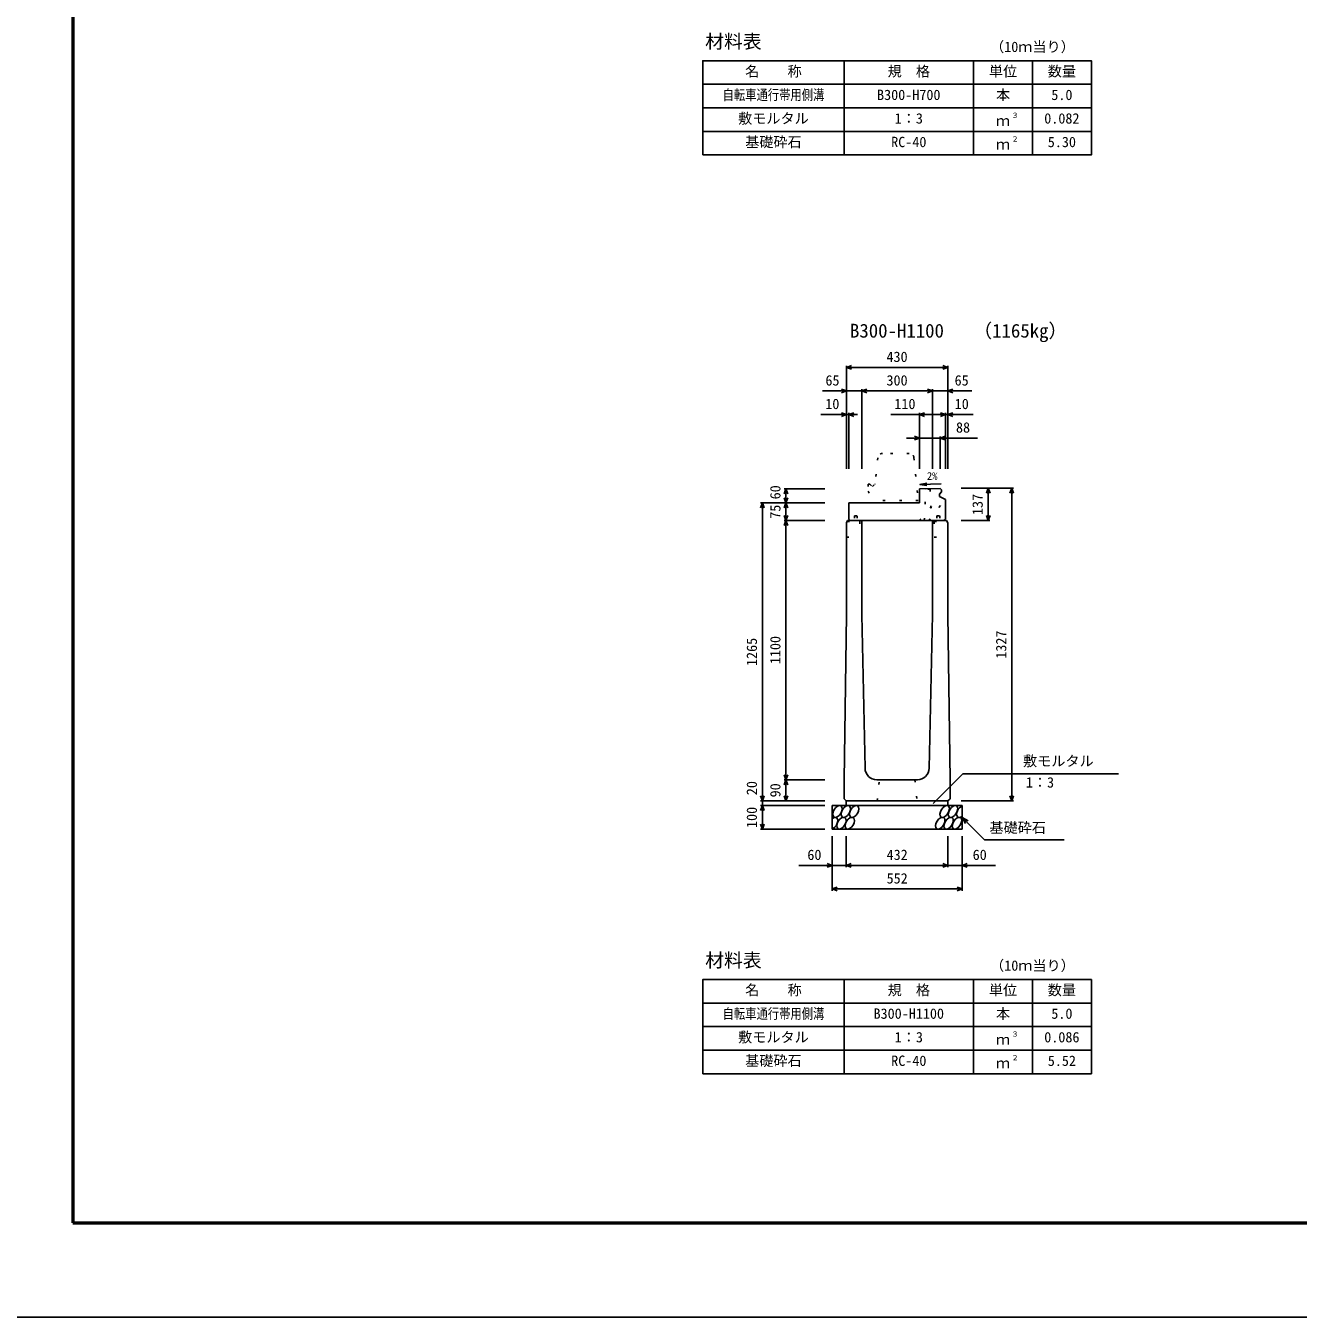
# Model space of a CAD drawing. Units: millimetres, scale not verified. Extents: x -12600 to 12600, y -5940 to 5940.
# Drawn here: x -4000 to 1403, y -5940 to -458 of the extents above; entities that cross this region are included whole.
import ezdxf
from ezdxf.enums import TextEntityAlignment as Align

# ---------------------------------------------------------------- set-up
doc = ezdxf.new("R2010")
doc.units = ezdxf.units.MM
doc.header["$LTSCALE"] = 40
doc.linetypes.add('DOTTED', pattern=[1.75, 0.25, -1.5])
for name, color, linetype, lineweight in [('0-0_DIM', 7, 'Continuous', 25), ('0-1_Defpoints', 5, 'Continuous', 25), ('0-2_HATCH', 6, 'Continuous', 25), ('0-3_HYO', 3, 'Continuous', 25), ('0-4_HYO2', 4, 'Continuous', 25), ('0-5_OUTLINE', 3, 'Continuous', 25), ('0-6_OUTLINE2', 4, 'DOTTED', 25), ('0-7_TXT', 7, 'Continuous', 25), ('0-8_WAKU', 3, 'Continuous', 25)]:
    doc.layers.add(name, color=color, linetype=linetype, lineweight=lineweight)
doc.styles.add('ＭＳ ゴシック', font='')
doc.styles.get('ＭＳ ゴシック').set_extended_font_data('MS Gothic')

msp = doc.modelspace()

# ---------------------------------------------------------------- linework, layer by layer
at = {"layer": '0-0_DIM'}
for p, q in [((-515, -2338.54), (-515, -1901.04)), ((-85, -1908.54), (-515, -1908.54)), ((-85, -2338.54), (-85, -1901.04)), ((-515, -2008.54), (-616.98, -2008.54)), ((-450, -2008.54), (-515, -2008.54)), ((-450, -2001.04), (-450, -2338.54)), ((-450, -2008.54), (-150, -2008.54)), ((-150, -2001.04), (-150, -2338.54)), ((-85, -2008.54), (-150, -2008.54)), ((-85, -2008.54), (16.98, -2008.54)), ((-623.38, -2108.54), (-515, -2108.54)), ((-505, -2108.54), (-515, -2108.54)), ((-505, -2101.04), (-505, -2338.54)), ((-468.7, -2108.54), (-505, -2108.54)), ((-205, -2108.54), (-326.93, -2108.54)), ((-205, -2101.04), (-205, -2338.54)), ((-205, -2108.54), (-95, -2108.54)), ((-95, -2101.04), (-95, -2338.54)), ((-95, -2108.54), (-85, -2108.54)), ((23.38, -2108.54), (-85, -2108.54)), ((-205, -2208.54), (-260, -2208.54)), ((-205, -2208.54), (-117, -2208.54)), ((-117, -2201.04), (-117, -2338.54)), ((41.78, -2208.54), (-117, -2208.54)), ((-779.5, -2423.54), (-607, -2423.54)), ((-772, -2423.54), (-772, -2483.54)), ((194.5, -2421.54), (-28, -2421.54)), ((87, -2421.54), (87, -2558.54)), ((187, -2421.54), (187, -3748.54)), ((-879.5, -2483.54), (-607, -2483.54)), ((-872, -2483.54), (-872, -3748.54)), ((-772, -2558.54), (-772, -2483.54)), ((-779.5, -2558.54), (-607, -2558.54)), ((-772, -2558.54), (-772, -3657.72)), ((94.5, -2558.54), (-28, -2558.54)), ((-779.5, -3658.54), (-607, -3658.54)), ((-772, -3658.54), (-772, -3748.54)), ((-146.89, -3759.35), (-20.66, -3633.11)), ((-20.66, -3633.11), (640.81, -3633.11)), ((-879.5, -3748.54), (-607, -3748.54)), ((-879.5, -3768.54), (-607, -3768.54)), ((-872, -3748.54), (-872, -3768.54)), ((-872, -3768.54), (-872, -3868.54)), ((194.5, -3748.54), (-28, -3748.54)), ((-24, -3818.54), (71.76, -3914.29)), ((-24, -3818.54), (1.98, -3833.54)), ((-24, -3818.54), (-9, -3844.52)), ((-879.5, -3868.54), (-607, -3868.54)), ((-576, -4129.9), (-576, -3898.54)), ((-516, -4029.9), (-516, -3898.54)), ((-84, -4029.9), (-84, -3898.54)), ((-24, -4129.9), (-24, -3898.54)), ((71.76, -3914.29), (409.31, -3914.29)), ((-576, -4022.4), (-717.79, -4022.4)), ((-576, -4022.4), (-516, -4022.4)), ((-516, -4022.4), (-84, -4022.4)), ((-24, -4022.4), (-84, -4022.4)), ((-24, -4022.4), (117.79, -4022.4)), ((-576, -4122.4), (-24, -4122.4))]:
    msp.add_line(p, q, dxfattribs=at)
for points in [[(-493.86, -1916.23), (-515, -1908.54), (-493.86, -1900.84)], [(-106.14, -1900.84), (-85, -1908.54), (-106.14, -1916.23)], [(-536.14, -2000.84), (-515, -2008.54), (-536.14, -2016.23)], [(-428.86, -2016.23), (-450, -2008.54), (-428.86, -2000.84)], [(-171.14, -2000.84), (-150, -2008.54), (-171.14, -2016.23)], [(-63.86, -2000.84), (-85, -2008.54), (-63.86, -2016.23)], [(-536.14, -2100.84), (-515, -2108.54), (-536.14, -2116.23)], [(-483.86, -2116.23), (-505, -2108.54), (-483.86, -2100.84)], [(-183.86, -2116.23), (-205, -2108.54), (-183.86, -2100.84)], [(-116.14, -2116.23), (-95, -2108.54), (-116.14, -2100.84)], [(-63.86, -2100.84), (-85, -2108.54), (-63.86, -2116.23)], [(-226.14, -2200.84), (-205, -2208.54), (-226.14, -2216.23)], [(-95.86, -2200.84), (-117, -2208.54), (-95.86, -2216.23)], [(-779.7, -2444.68), (-772, -2423.54), (-764.3, -2444.68)], [(-764.3, -2462.39), (-772, -2483.54), (-779.7, -2462.39)], [(79.3, -2442.68), (87, -2421.54), (94.7, -2442.68)], [(179.3, -2442.68), (187, -2421.54), (194.7, -2442.68)], [(-864.3, -2504.68), (-872, -2483.54), (-879.7, -2504.68)], [(-779.7, -2504.68), (-772, -2483.54), (-764.3, -2504.68)], [(-779.7, -2537.39), (-772, -2558.54), (-764.3, -2537.39)], [(-779.7, -2579.68), (-772, -2558.54), (-764.3, -2579.68)], [(79.3, -2537.39), (87, -2558.54), (94.7, -2537.39)], [(-764.3, -3637.39), (-772, -3658.54), (-779.7, -3637.39)], [(-779.7, -3679.68), (-772, -3658.54), (-764.3, -3679.68)], [(-864.3, -3727.39), (-872, -3748.54), (-879.7, -3727.39)], [(-764.3, -3727.39), (-772, -3748.54), (-779.7, -3727.39)], [(179.3, -3727.39), (187, -3748.54), (194.7, -3727.39)], [(-864.3, -3789.68), (-872, -3768.54), (-879.7, -3789.68)], [(-864.3, -3847.39), (-872, -3868.54), (-879.7, -3847.39)], [(-597.14, -4014.71), (-576, -4022.4), (-597.14, -4030.1)], [(-494.86, -4030.1), (-516, -4022.4), (-494.86, -4014.71)], [(-105.14, -4014.71), (-84, -4022.4), (-105.14, -4030.1)], [(-2.86, -4014.71), (-24, -4022.4), (-2.86, -4030.1)], [(-554.86, -4130.1), (-576, -4122.4), (-554.86, -4114.71)], [(-45.14, -4114.71), (-24, -4122.4), (-45.14, -4130.1)]]:
    msp.add_lwpolyline(points, dxfattribs=at)
at = {"layer": '0-1_Defpoints'}
msp.add_lwpolyline([(-4200, -5940), (12600, -5940), (12600, 5940), (-4200, 5940)], close=True, dxfattribs=at)
at = {"layer": '0-2_HATCH'}
for centre in [(-553.11, -3793.54), (-517.63, -3793.54), (-482.16, -3793.54), (-97.95, -3793.54), (-62.48, -3793.54), (-536.23, -3843.54), (-500.75, -3843.54), (-116.55, -3843.54), (-81.07, -3843.54), (-45.59, -3843.54)]:
    msp.add_ellipse(centre, major_axis=(14.54, 23.54), ratio=0.5792, dxfattribs=at)
for centre, start_param, end_param in [((-27, -3793.54), 0.6666252, 4.1103269), ((-571.7, -3843.54), 3.7419964, 7.318141)]:
    msp.add_ellipse(centre, major_axis=(14.54, 23.54), ratio=0.5792, start_param=start_param, end_param=end_param, dxfattribs=at)
at = {"layer": '0-3_HYO'}
for p, q in [((-525, -606.64), (-525, -1006.64)), ((25, -606.64), (25, -1006.64)), ((275, -606.64), (275, -1006.64)), ((-1125, -706.64), (525, -706.64)), ((-525, -4506.64), (-525, -4906.64)), ((25, -4506.64), (25, -4906.64)), ((275, -4506.64), (275, -4906.64)), ((-1125, -4606.64), (525, -4606.64))]:
    msp.add_line(p, q, dxfattribs=at)
for points in [[(-1125, -1006.64), (525, -1006.64), (525, -606.64), (-1125, -606.64)], [(-1125, -4906.64), (525, -4906.64), (525, -4506.64), (-1125, -4506.64)]]:
    msp.add_lwpolyline(points, close=True, dxfattribs=at)
at = {"layer": '0-4_HYO2'}
for p, q in [((-1125, -806.64), (525, -806.64)), ((-1125, -906.64), (525, -906.64)), ((-1125, -4706.64), (525, -4706.64)), ((-1125, -4806.64), (525, -4806.64))]:
    msp.add_line(p, q, dxfattribs=at)
at = {"layer": '0-5_OUTLINE', "linetype": 'DOTTED'}
for p, q in [((-381.81, -2291.59), (-393, -2403.54)), ((-248.1, -2273.54), (-361.9, -2273.54)), ((-228.2, -2291.55), (-210, -2473.54)), ((-423, -2403.54), (-423, -2433.54)), ((-423, -2403.54), (-415, -2403.54)), ((-423, -2433.54), (-400, -2473.54)), ((-210, -2473.54), (-400, -2473.54))]:
    msp.add_line(p, q, dxfattribs=at)
at = {"layer": '0-5_OUTLINE'}
for p, q in [((-116.86, -2421.86), (-205, -2423.54)), ((-205, -2483.54), (-205, -2423.54)), ((-120, -2446.54), (-111, -2436.54)), ((-120, -2446.54), (-120, -2456.54)), ((-120, -2456.54), (-95, -2469.54)), ((-116.86, -2421.86), (-111, -2427.6)), ((-111, -2427.6), (-111, -2436.54)), ((-505, -2552.54), (-505, -2483.54)), ((-205, -2483.54), (-505, -2483.54)), ((-95, -2552.54), (-95, -2469.54)), ((-515, -2568.54), (-510, -2558.54)), ((-515, -2568.54), (-515, -2958.54)), ((-90, -2558.54), (-510, -2558.54)), ((-505, -2552.54), (-499, -2558.54)), ((-450, -2558.54), (-450, -2958.54)), ((-150, -2558.54), (-150, -2958.54)), ((-101, -2558.54), (-95, -2552.54)), ((-85, -2568.54), (-90, -2558.54)), ((-85, -2568.54), (-85, -2958.54)), ((-515, -2958.54), (-525, -3658.54)), ((-450, -2958.54), (-436.05, -3609.61)), ((-163.95, -3609.61), (-150, -2958.54)), ((-85, -2958.54), (-75, -3658.54)), ((-525, -3739.54), (-525, -3658.54)), ((-386.06, -3658.54), (-213.94, -3658.54)), ((-75, -3739.54), (-75, -3658.54)), ((-576, -3768.54), (-24, -3768.54)), ((-576, -3868.54), (-576, -3768.54)), ((-525, -3739.54), (-516, -3748.54)), ((-84, -3748.54), (-516, -3748.54)), ((-516, -3748.54), (-516, -3768.54)), ((-84, -3748.54), (-75, -3739.54)), ((-84, -3748.54), (-84, -3768.54)), ((-24, -3868.54), (-24, -3768.54)), ((-576, -3868.54), (-24, -3868.54))]:
    msp.add_line(p, q, dxfattribs=at)
at = {"layer": '0-5_OUTLINE', "linetype": 'DOTTED'}
msp.add_lwpolyline([(-415, -2403.54), (-405, -2413.54), (-395, -2403.54), (-393, -2403.54)], dxfattribs=at)
for centre, start, end in [((-361.9, -2293.54), 90, 174.40835), ((-248.1, -2293.54), 4.08463, 90)]:
    msp.add_arc(centre, 20, start, end, dxfattribs=at)
at = {"layer": '0-5_OUTLINE'}
for centre, start, end in [((-386.06, -3608.54), 181.22758, 270), ((-213.94, -3608.54), 270, 358.77242)]:
    msp.add_arc(centre, 50, start, end, dxfattribs=at)
at = {"layer": '0-6_OUTLINE2'}
for p, q in [((-206.39, -2558.54), (-117.22, -2457.98)), ((-184.4, -2558.54), (-177.89, -2425.63)), ((-177.89, -2425.63), (-180.68, -2423.07)), ((-159.72, -2425.41), (-177.89, -2425.63)), ((-159.72, -2425.44), (-157.12, -2422.62)), ((-159.72, -2425.44), (-153.2, -2558.54)), ((-164.85, -2558.54), (-96.21, -2468.91)), ((-512.25, -2563.04), (-458, -2563.04)), ((-481.5, -2538.04), (-469.5, -2538.04)), ((-481.5, -2538.04), (-481.5, -2563.04)), ((-469.5, -2538.04), (-469.5, -2563.04)), ((-458, -2563.04), (-458, -2628.54)), ((-142, -2563.04), (-142, -2628.54)), ((-142, -2563.04), (-87.75, -2563.04)), ((-130.5, -2538.04), (-118.5, -2538.04)), ((-130.5, -2538.04), (-130.5, -2563.04)), ((-118.5, -2538.04), (-118.5, -2563.04)), ((-515, -2628.54), (-458, -2628.54)), ((-142, -2628.54), (-85, -2628.54)), ((-384.91, -3748.54), (-374.91, -3658.54)), ((-224.91, -3658.54), (-214.91, -3748.54))]:
    msp.add_line(p, q, dxfattribs=at)
at = {"layer": '0-7_TXT'}
msp.add_line((-202.94, -2405.03), (-173.3, -2409.67), dxfattribs=at)
msp.add_lwpolyline([(-112.52, -2403.3), (-202.94, -2405.03), (-173.5, -2399.26)], dxfattribs=at)
at = {"layer": '0-8_WAKU', "lineweight": 50}
msp.add_lwpolyline([(-3800, -5540), (12200, -5540), (12200, 5540), (-3800, 5540)], close=True, dxfattribs=at)

# ---------------------------------------------------------------- texts
at = {"layer": '0-0_DIM', "style": 'ＭＳ ゴシック'}
for s, p in [('430', (-345, -1898.54)), ('65', (-604.32, -1998.54)), ('300', (-345, -1998.54)), ('65', (-55.68, -1998.54)), ('10', (-604.84, -2098.54)), ('110', (-311.49, -2098.54)), ('10', (-55.16, -2098.54)), ('88', (-49.81, -2198.54)), ('敷モルタル', (234.94, -3614.38)), ('1：3', (246.94, -3705.07)), ('基礎砕石', (92.32, -3897.12)), ('60', (-681, -4012.4)), ('432', (-344.47, -4012.4)), ('60', (21, -4012.4)), ('552', (-344.47, -4112.4))]:
    msp.add_text(s, height=43.99, dxfattribs=at).set_placement(p, align=Align.BOTTOM_LEFT)
for s, p in [('60', (-782, -2468.54)), ('137', (77, -2535.04)), ('75', (-782, -2551.04)), ('1265', (-882, -3176.04)), ('1100', (-782, -3168.13)), ('1327', (177, -3145.04)), ('20', (-882, -3724.22)), ('90', (-782, -3733.54)), ('100', (-882, -3863.54))]:
    msp.add_text(s, height=43.99, rotation=90, dxfattribs=at).set_placement(p, align=Align.BOTTOM_LEFT)
at = {"layer": '0-7_TXT', "style": 'ＭＳ ゴシック'}
for s, height, p in [('材料表', 58.65, (-1115, -571.64)), ('（10ｍ当り）', 43.99, (95, -582.64)), ('名\u3000\u3000称', 43.99, (-945, -686.64)), ('規\u3000格', 43.99, (-340, -686.64)), ('単位', 43.99, (90, -686.64)), ('数量', 43.99, (340, -686.64)), ('B300-H700', 43.99, (-385, -786.64)), ('本', 43.99, (120, -786.64)), ('5.0', 43.99, (355, -786.64)), ('敷モルタル', 43.99, (-975, -886.64)), ('1：3', 43.99, (-310, -886.64)), ('ｍ', 43.99, (120, -896.64)), ('３', 21.99, (185.54, -856.27)), ('0.082', 43.99, (325, -886.64)), ('基礎砕石', 43.99, (-945, -986.64)), ('RC-40', 43.99, (-325, -986.64)), ('２', 21.99, (185.54, -956.27)), ('5.30', 43.99, (340, -986.64)), ('ｍ', 43.99, (120, -996.64)), ('B300-H1100', 58.65, (-500, -1799.56)), ('（1165kg）', 58.65, (23.7, -1799.56)), ('2%', 32.99, (-173.37, -2395.69)), ('材料表', 58.65, (-1115, -4471.64)), ('（10ｍ当り）', 43.99, (95, -4482.64)), ('名\u3000\u3000称', 43.99, (-945, -4586.64)), ('規\u3000格', 43.99, (-340, -4586.64)), ('単位', 43.99, (90, -4586.64)), ('数量', 43.99, (340, -4586.64)), ('B300-H1100', 43.99, (-400, -4686.64)), ('本', 43.99, (120, -4686.64)), ('5.0', 43.99, (355, -4686.64)), ('敷モルタル', 43.99, (-975, -4786.64)), ('1：3', 43.99, (-310, -4786.64)), ('ｍ', 43.99, (120, -4796.64)), ('３', 21.99, (185.54, -4756.27)), ('0.086', 43.99, (325, -4786.64)), ('基礎砕石', 43.99, (-945, -4886.64)), ('RC-40', 43.99, (-325, -4886.64)), ('ｍ', 43.99, (120, -4896.64)), ('２', 21.99, (185.54, -4856.27)), ('5.52', 43.99, (340, -4886.64))]:
    msp.add_text(s, height=height, dxfattribs=at).set_placement(p, align=Align.BOTTOM_LEFT)
at = {"layer": '0-7_TXT', "style": 'ＭＳ ゴシック', "width": 0.8}
for p in [(-1041, -786.64), (-1041, -4686.64)]:
    msp.add_text('自転車通行帯用側溝', height=43.99, dxfattribs=at).set_placement(p, align=Align.BOTTOM_LEFT)

doc.saveas('drawing.dxf')
